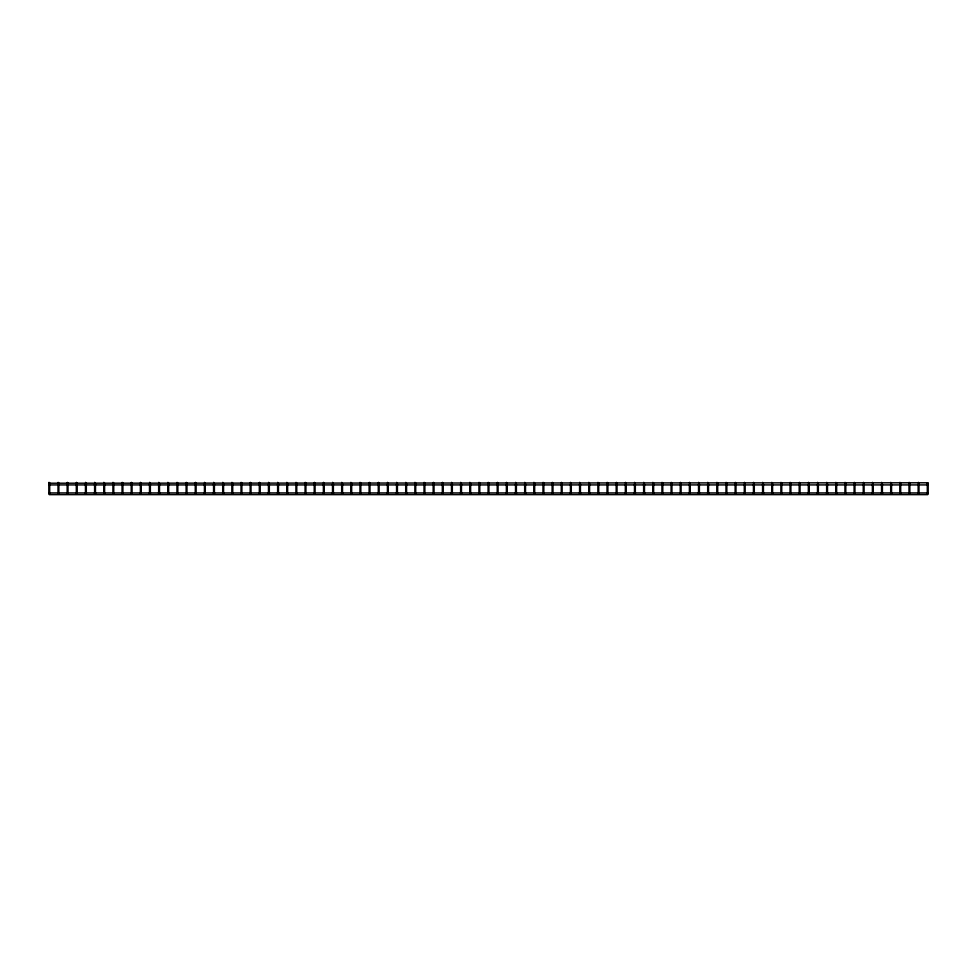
<?xml version="1.0" encoding="UTF-8"?>
<svg xmlns="http://www.w3.org/2000/svg" width="977" height="977" viewBox="0 0 977 977"><rect width="100%" height="100%" fill="white"/><g stroke="black" fill="none" stroke-linecap="round" stroke-linejoin="round"><path stroke-width="1.47" d="M928.15 483.981L928.15 493.788L927.295 493.788L927.295 483.981M919.003 483.981L919.003 493.788L918.136 493.788L918.136 483.981M909.843 483.981L909.843 493.788L908.989 493.788L908.989 483.981M900.696 483.981L900.696 493.788L899.841 493.788L899.841 483.981M891.549 483.981L891.549 493.788L890.694 493.788L890.694 483.981M882.402 483.981L882.402 493.788L881.535 493.788L881.535 483.981M873.243 483.981L873.243 493.788L872.388 493.788L872.388 483.981M864.095 483.981L864.095 493.788L863.241 493.788L863.241 483.981M854.948 483.981L854.948 493.788L854.093 493.788L854.093 483.981M845.801 483.981L845.801 493.788L844.934 493.788L844.934 483.981M836.642 483.981L836.642 493.788L835.787 493.788L835.787 483.981M827.495 483.981L827.495 493.788L826.64 493.788L826.64 483.981M818.347 483.981L818.347 493.788L817.493 493.788L817.493 483.981M809.2 483.981L809.2 493.788L808.333 493.788L808.333 483.981M800.041 483.981L800.041 493.788L799.186 493.788L799.186 483.981M790.894 483.981L790.894 493.788L790.039 493.788L790.039 483.981M781.747 483.981L781.747 493.788L780.879 493.788L780.879 483.981M772.587 483.981L772.587 493.788L771.732 493.788L771.732 483.981M763.44 483.981L763.44 493.788L762.585 493.788L762.585 483.981M754.293 483.981L754.293 493.788L753.438 493.788L753.438 483.981M745.146 483.981L745.146 493.788L744.279 493.788L744.279 483.981M735.986 483.981L735.986 493.788L735.131 493.788L735.131 483.981M726.839 483.981L726.839 493.788L725.984 493.788L725.984 483.981M717.692 483.981L717.692 493.788L716.837 493.788L716.837 483.981M708.545 483.981L708.545 493.788L707.678 493.788L707.678 483.981M699.385 483.981L699.385 493.788L698.531 493.788L698.531 483.981M690.238 483.981L690.238 493.788L689.383 493.788L689.383 483.981M681.091 483.981L681.091 493.788L680.236 493.788L680.236 483.981M671.932 483.981L671.932 493.788L671.077 493.788L671.077 483.981M662.785 483.981L662.785 493.788L661.93 493.788L661.93 483.981M653.637 483.981L653.637 493.788L652.783 493.788L652.783 483.981M644.49 483.981L644.49 493.788L643.623 493.788L643.623 483.981M635.331 483.981L635.331 493.788L634.476 493.788L634.476 483.981M626.184 483.981L626.184 493.788L625.329 493.788L625.329 483.981M617.037 483.981L617.037 493.788L616.182 493.788L616.182 483.981M607.889 483.981L607.889 493.788L607.022 493.788L607.022 483.981M598.73 483.981L598.73 493.788L597.875 493.788L597.875 483.981M589.583 483.981L589.583 493.788L588.728 493.788L588.728 483.981M580.436 483.981L580.436 493.788L579.581 493.788L579.581 483.981M571.289 483.981L571.289 493.788L570.421 493.788L570.421 483.981M562.129 483.981L562.129 493.788L561.274 493.788L561.274 483.981M552.982 483.981L552.982 493.788L552.127 493.788L552.127 483.981M543.835 483.981L543.835 493.788L542.968 493.788L542.968 483.981M534.675 483.981L534.675 493.788L533.821 493.788L533.821 483.981M525.528 483.981L525.528 493.788L524.673 493.788L524.673 483.981M516.381 483.981L516.381 493.788L515.526 493.788L515.526 483.981M507.234 483.981L507.234 493.788L506.367 493.788L506.367 483.981M498.075 483.981L498.075 493.788L497.22 493.788L497.22 483.981M488.927 483.981L488.927 493.788L488.073 493.788L488.073 483.981M479.78 483.981L479.78 493.788L478.925 493.788L478.925 483.981M470.633 483.981L470.633 493.788L469.766 493.788L469.766 483.981M461.474 483.981L461.474 493.788L460.619 493.788L460.619 483.981M452.327 483.981L452.327 493.788L451.472 493.788L451.472 483.981M443.179 483.981L443.179 493.788L442.325 493.788L442.325 483.981M434.032 483.981L434.032 493.788L433.165 493.788L433.165 483.981M424.873 483.981L424.873 493.788L424.018 493.788L424.018 483.981M415.726 483.981L415.726 493.788L414.871 493.788L414.871 483.981M406.579 483.981L406.579 493.788L405.711 493.788L405.711 483.981M397.419 483.981L397.419 493.788L396.564 493.788L396.564 483.981M388.272 483.981L388.272 493.788L387.417 493.788L387.417 483.981M379.125 483.981L379.125 493.788L378.27 493.788L378.27 483.981M369.978 483.981L369.978 493.788L369.111 493.788L369.111 483.981M360.818 483.981L360.818 493.788L359.963 493.788L359.963 483.981M351.671 483.981L351.671 493.788L350.816 493.788L350.816 483.981M342.524 483.981L342.524 493.788L341.669 493.788L341.669 483.981M333.377 483.981L333.377 493.788L332.51 493.788L332.51 483.981M324.217 483.981L324.217 493.788L323.363 493.788L323.363 483.981M315.07 483.981L315.07 493.788L314.215 493.788L314.215 483.981M305.923 483.981L305.923 493.788L305.068 493.788L305.068 483.981M296.764 483.981L296.764 493.788L295.909 493.788L295.909 483.981M287.617 483.981L287.617 493.788L286.762 493.788L286.762 483.981M278.469 483.981L278.469 493.788L277.615 493.788L277.615 483.981M269.322 483.981L269.322 493.788L268.455 493.788L268.455 483.981M260.163 483.981L260.163 493.788L259.308 493.788L259.308 483.981M251.016 483.981L251.016 493.788L250.161 493.788L250.161 483.981M241.869 483.981L241.869 493.788L241.014 493.788L241.014 483.981M232.721 483.981L232.721 493.788L231.854 493.788L231.854 483.981M223.562 483.981L223.562 493.788L222.707 493.788L222.707 483.981M214.415 483.981L214.415 493.788L213.56 493.788L213.56 483.981M205.268 483.981L205.268 493.788L204.413 493.788L204.413 483.981M196.121 483.981L196.121 493.788L195.253 493.788L195.253 483.981M186.961 483.981L186.961 493.788L186.106 493.788L186.106 483.981M177.814 483.981L177.814 493.788L176.959 493.788L176.959 483.981M168.667 483.981L168.667 493.788L167.8 493.788L167.8 483.981M159.507 483.981L159.507 493.788L158.653 493.788L158.653 483.981M150.36 483.981L150.36 493.788L149.505 493.788L149.505 483.981M141.213 483.981L141.213 493.788L140.358 493.788L140.358 483.981M132.066 483.981L132.066 493.788L131.199 493.788L131.199 483.981M122.907 483.981L122.907 493.788L122.052 493.788L122.052 483.981M113.759 483.981L113.759 493.788L112.905 493.788L112.905 483.981M104.612 483.981L104.612 493.788L103.757 493.788L103.757 483.981M95.465 483.981L95.465 493.788L94.598 493.788L94.598 483.981M86.306 483.981L86.306 493.788L85.451 493.788L85.451 483.981M77.159 483.981L77.159 493.788L76.304 493.788L76.304 483.981M68.011 483.981L68.011 493.788L67.157 493.788L67.157 483.981M58.864 483.981L58.864 493.788L57.997 493.788L57.997 483.981M49.705 483.981L49.705 493.788L48.85 493.788L48.85 483.981M48.972 482.479L49.277 483.212L928.15 482.785L927.295 482.785L927.723 484.922L49.277 484.922L49.705 482.785L48.972 482.479M58.132 482.479L58.73 483.09L58.132 482.479M67.279 482.479L67.877 483.09L67.279 482.479M76.426 482.479L77.036 483.09L76.426 482.479M85.573 482.479L86.184 483.09L85.573 482.479M94.732 482.479L95.331 483.09L94.732 482.479M103.88 482.479L104.49 483.09L103.88 482.479M113.027 482.479L113.637 483.09L113.027 482.479M122.174 482.479L122.784 483.09L122.174 482.479M131.333 482.479L131.932 483.09L131.333 482.479M140.48 482.479L141.091 483.09L140.48 482.479M149.628 482.479L150.238 483.09L149.628 482.479M158.787 482.479L159.385 483.09L158.787 482.479M167.934 482.479L168.532 483.09L167.934 482.479M177.081 482.479L177.692 483.09L177.081 482.479M186.228 482.479L186.839 483.09L186.228 482.479M195.388 482.479L195.986 483.09L195.388 482.479M204.535 482.479L205.146 483.09L204.535 482.479M213.682 482.479L214.293 483.09L213.682 482.479M222.829 482.479L223.44 483.09L222.829 482.479M231.989 482.479L232.587 483.09L231.989 482.479M241.136 482.479L241.746 483.09L241.136 482.479M250.283 482.479L250.894 483.09L250.283 482.479M259.43 482.479L260.041 483.09L259.43 482.479M268.59 482.479L269.188 483.09L268.59 482.479M277.737 482.479L278.347 483.09L277.737 482.479M286.884 482.479L287.494 483.09L286.884 482.479M296.043 482.479L296.642 483.09L296.043 482.479M305.19 482.479L305.789 483.09L305.19 482.479M314.338 482.479L314.948 483.09L314.338 482.479M323.485 482.479L324.095 483.09L323.485 482.479M332.644 482.479L333.242 483.09L332.644 482.479M341.791 482.479L342.402 483.09L341.791 482.479M350.938 482.479L351.549 483.09L350.938 482.479M360.086 482.479L360.696 483.09L360.086 482.479M369.245 482.479L369.843 483.09L369.245 482.479M378.392 482.479L379.003 483.09L378.392 482.479M387.539 482.479L388.15 483.09L387.539 482.479M396.686 482.479L397.297 483.09L396.686 482.479M405.846 482.479L406.444 483.09L405.846 482.479M414.993 482.479L415.604 483.09L414.993 482.479M424.14 482.479L424.751 483.09L424.14 482.479M433.3 482.479L433.898 483.09L433.3 482.479M442.447 482.479L443.045 483.09L442.447 482.479M451.594 482.479L452.204 483.09L451.594 482.479M460.741 482.479L461.352 483.09L460.741 482.479M469.9 482.479L470.499 483.09L469.9 482.479M479.048 482.479L479.658 483.09L479.048 482.479M488.195 482.479L488.805 483.09L488.195 482.479M497.342 482.479L497.952 483.09L497.342 482.479M506.501 482.479L507.1 483.09L506.501 482.479M515.648 482.479L516.259 483.09L515.648 482.479M524.796 482.479L525.406 483.09L524.796 482.479M533.955 482.479L534.553 483.09L533.955 482.479M543.102 482.479L543.7 483.09L543.102 482.479M552.249 482.479L552.86 483.09L552.249 482.479M561.396 482.479L562.007 483.09L561.396 482.479M570.556 482.479L571.154 483.09L570.556 482.479M579.703 482.479L580.314 483.09L579.703 482.479M588.85 482.479L589.461 483.09L588.85 482.479M597.997 482.479L598.608 483.09L597.997 482.479M607.157 482.479L607.755 483.09L607.157 482.479M616.304 482.479L616.914 483.09L616.304 482.479M625.451 482.479L626.062 483.09L625.451 482.479M634.598 482.479L635.209 483.09L634.598 482.479M643.758 482.479L644.356 483.09L643.758 482.479M652.905 482.479L653.515 483.09L652.905 482.479M662.052 482.479L662.662 483.09L662.052 482.479M671.211 482.479L671.81 483.09L671.211 482.479M680.358 482.479L680.957 483.09L680.358 482.479M689.506 482.479L690.116 483.09L689.506 482.479M698.653 482.479L699.263 483.09L698.653 482.479M707.812 482.479L708.41 483.09L707.812 482.479M716.959 482.479L717.57 483.09L716.959 482.479M726.106 482.479L726.717 483.09L726.106 482.479M735.254 482.479L735.864 483.09L735.254 482.479M744.413 482.479L745.011 483.09L744.413 482.479M753.56 482.479L754.171 483.09L753.56 482.479M762.707 482.479L763.318 483.09L762.707 482.479M771.854 482.479L772.465 483.09L771.854 482.479M781.014 482.479L781.612 483.09L781.014 482.479M790.161 482.479L790.772 483.09L790.161 482.479M799.308 482.479L799.919 483.09L799.308 482.479M808.467 482.479L809.066 483.09L808.467 482.479M817.615 482.479L818.213 483.09L817.615 482.479M826.762 482.479L827.372 483.09L826.762 482.479M835.909 482.479L836.52 483.09L835.909 482.479M845.068 482.479L845.667 483.09L845.068 482.479M854.216 482.479L854.826 483.09L854.216 482.479M863.363 482.479L863.973 483.09L863.363 482.479M872.51 482.479L873.12 483.09L872.51 482.479M881.669 482.479L882.268 483.09L881.669 482.479M890.816 482.479L891.427 483.09L890.816 482.479M899.964 482.479L900.574 483.09L899.964 482.479M909.123 482.479L909.721 483.09L909.123 482.479M918.27 482.479L918.868 483.09L918.27 482.479M927.723 492.933L49.277 492.933L49.277 494.643L927.723 494.643L927.723 492.933"/></g></svg>
